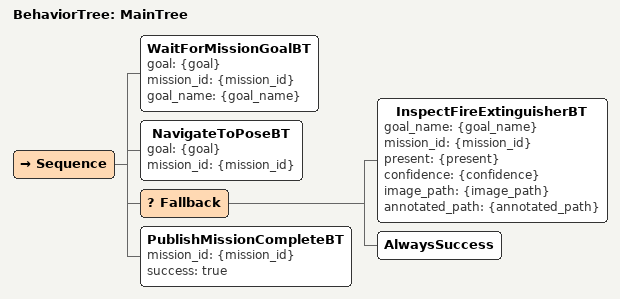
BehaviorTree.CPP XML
<root main_tree_to_execute="MainTree">
  <BehaviorTree ID="MainTree">

    <Sequence>

      <WaitForMissionGoalBT
          goal="{goal}"
          mission_id="{mission_id}"
          goal_name="{goal_name}" />

      <NavigateToPoseBT
          goal="{goal}"
          mission_id="{mission_id}" />

      <!-- 🔥 Protect inspection -->
      <Fallback>
        <InspectFireExtinguisherBT
            goal_name="{goal_name}"
            mission_id="{mission_id}"
            present="{present}"
            confidence="{confidence}"
            image_path="{image_path}"
            annotated_path="{annotated_path}" />
        <AlwaysSuccess/>
      </Fallback>

      <PublishMissionCompleteBT
          mission_id="{mission_id}"
          success="true" />

    </Sequence>

  </BehaviorTree>
</root>
